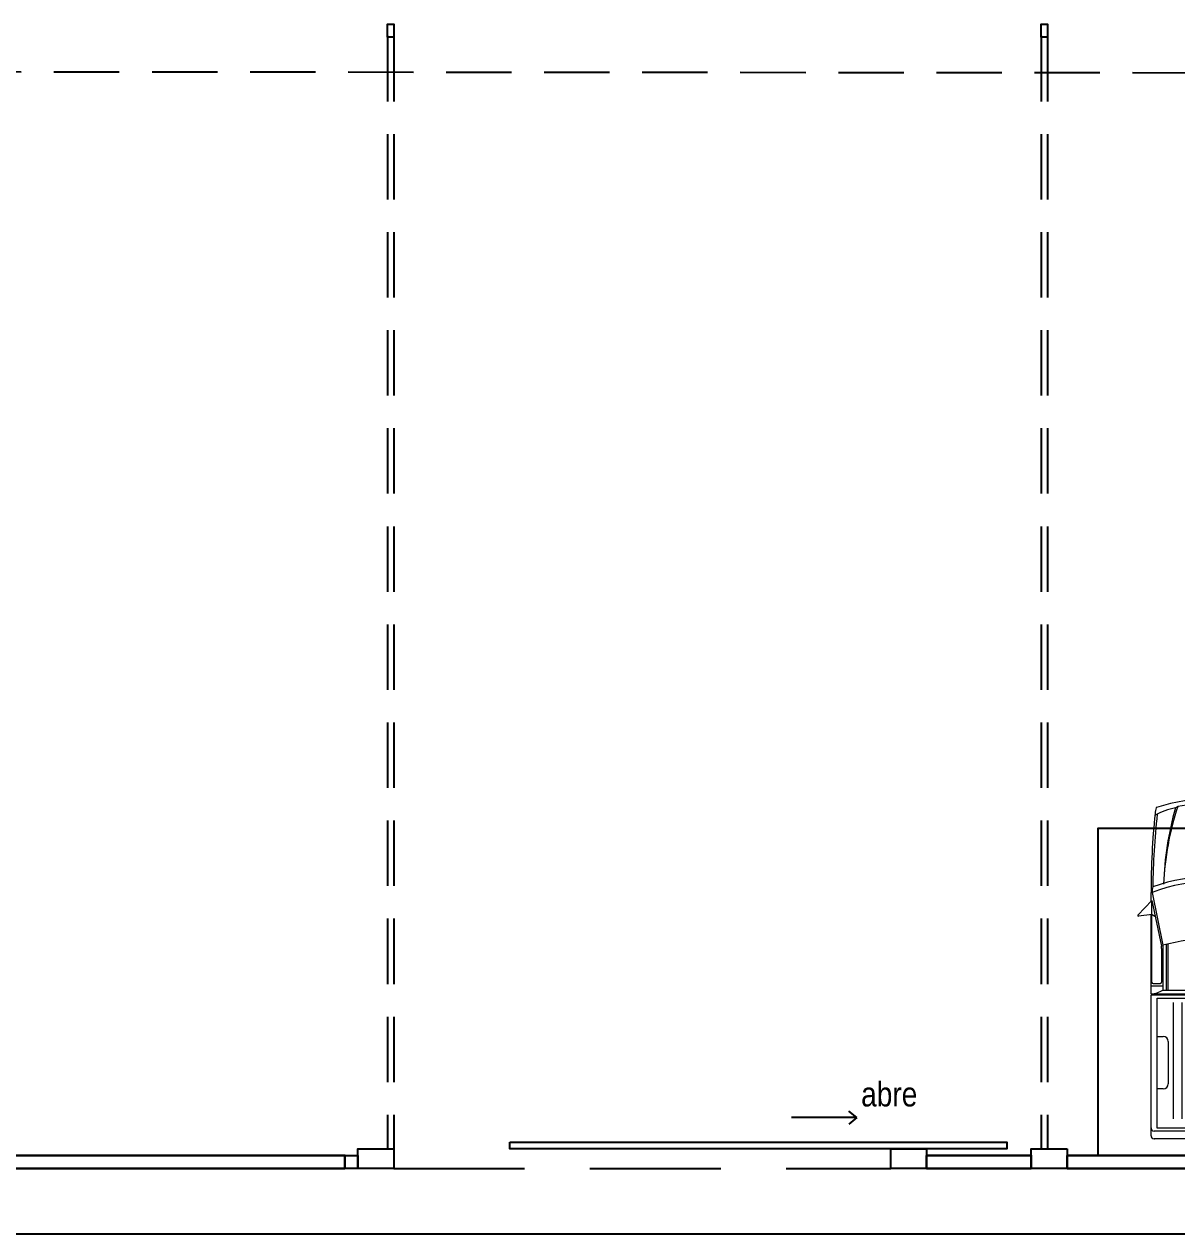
# Model space of a CAD drawing. Header units: millimetres. Extents: x 0 to 265, y 0 to 186.
# Drawn here: x 85.33 to 102.96, y 139.94 to 158.44 of the extents above; entities that cross this region are included whole.
import ezdxf

# ---------------------------------------------------------------- set-up
doc = ezdxf.new("R2010")
doc.units = ezdxf.units.MM
doc.linetypes.add('JIS_02_2.0', pattern=[3, 2, -1])
for name, color, linetype in [('APOYOS', 40, 'Continuous'), ('ARMADO DE CASTILLOS', 1, 'Continuous'), ('BANQUETA', 241, 'Continuous'), ('HERRERIA', 242, 'Continuous'), ('PROYECCION', 63, 'JIS_02_2.0'), ('PROYECCION ESTRUCTURA', 100, 'Continuous'), ('TEXTO', 7, 'Continuous')]:
    doc.layers.add(name, color=color, linetype=linetype)
doc.layers.add('ARQ_Mobiliario', color=8, linetype='Continuous', lineweight=18)
doc.layers.add('MURO DE CARGA', color=18, linetype='Continuous', lineweight=30)
doc.styles.add('Annotative', font='arial.ttf')

# ---------------------------------------------------------------- blocks, each defined once
blk = doc.blocks.new('A$C4F537FD9')
at = {"layer": 'ARQ_Mobiliario'}
for p, q in [((22.592, 13.354), (22.624, 13.378)), ((23.729, 13.354), (23.697, 13.378)), ((22.232, 12.062), (22.217, 12.062)), ((22.217, 11.924), (22.217, 12.062)), ((22.232, 12.062), (22.398, 11.254)), ((24.088, 12.06), (23.908, 11.254)), ((24.088, 12.06), (24.104, 12.06)), ((24.104, 12.06), (24.104, 11.937)), ((22.017, 11.713), (22.231, 11.939)), ((22.231, 11.939), (22.376, 11.239)), ((22.231, 10.688), (22.231, 11.939)), ((24.09, 11.952), (23.931, 11.25)), ((24.304, 11.726), (24.09, 11.952)), ((24.09, 11.952), (24.09, 10.688)), ((22.233, 11.723), (22.025, 11.697)), ((22.217, 10.894), (22.217, 11.721)), ((22.233, 11.723), (22.276, 11.698)), ((24.089, 11.736), (24.038, 11.707)), ((24.089, 11.736), (24.296, 11.71)), ((24.104, 11.734), (24.104, 10.511)), ((22.379, 11.203), (22.379, 10.688)), ((22.398, 11.254), (22.398, 10.567)), ((22.446, 11.267), (22.446, 10.567)), ((22.474, 11.274), (22.474, 10.567)), ((23.848, 11.27), (23.848, 10.567)), ((23.875, 11.263), (23.875, 10.567)), ((23.908, 11.254), (23.908, 10.567)), ((23.927, 11.211), (23.927, 10.688)), ((22.217, 10.511), (22.217, 10.894)), ((22.217, 10.631), (22.398, 10.631)), ((22.25, 10.669), (22.36, 10.669)), ((22.398, 10.567), (23.908, 10.567)), ((23.011, 10.567), (23.011, 10.602)), ((23.011, 10.602), (23.311, 10.602)), ((23.311, 10.602), (23.311, 10.567)), ((23.908, 10.631), (24.103, 10.631)), ((23.946, 10.669), (24.071, 10.669)), ((22.217, 10.511), (24.104, 10.511)), ((22.217, 8.34), (22.217, 10.496)), ((22.217, 10.496), (24.104, 10.496)), ((22.31, 8.459), (22.31, 10.444)), ((22.31, 10.444), (24.011, 10.444)), ((22.562, 8.598), (22.562, 10.379)), ((22.695, 8.598), (22.695, 10.379)), ((22.828, 8.598), (22.828, 10.379)), ((22.961, 8.598), (22.961, 10.379)), ((23.094, 8.598), (23.094, 10.379)), ((23.227, 8.598), (23.227, 10.379)), ((23.36, 8.598), (23.36, 10.379)), ((23.493, 8.598), (23.493, 10.379)), ((23.626, 8.598), (23.626, 10.379)), ((23.759, 8.598), (23.759, 10.379)), ((24.011, 8.459), (24.011, 10.444)), ((24.104, 10.496), (24.104, 8.34)), ((22.31, 9.859), (22.403, 9.859)), ((24.011, 9.859), (23.918, 9.859)), ((22.479, 9.783), (22.479, 9.134)), ((23.842, 9.783), (23.842, 9.134)), ((24.104, 9.403), (24.104, 9.403)), ((22.403, 9.058), (22.31, 9.058)), ((23.918, 9.058), (24.011, 9.058)), ((24.057, 8.412), (22.265, 8.412)), ((24.011, 8.459), (22.31, 8.459)), ((22.866, 8.292), (22.923, 8.412)), ((23.455, 8.292), (23.398, 8.412)), ((24.057, 8.383), (24.057, 8.383)), ((22.265, 8.292), (22.272, 8.292)), ((24.057, 8.292), (22.265, 8.292))]:
    blk.add_line(p, q, dxfattribs=at)
for centre, radius, start, end in [((22.736, 12.47), 0.896, 99.2662, 120.9227), ((22.764, 13.216), 0.488, 163.336, 173.6378), ((22.306, 13.352), 0.0106, 115.0652, 163.3361), ((23.153, 10.661), 2.832, 72.0748, 107.4899), ((26.891, 11.991), 4.486, 161.9923, 177.4578), ((27.093, 12.051), 4.686, 163.8577, 178.3003), ((23.121, 10.411), 3.008, 89.2386, 99.4949), ((23.201, 10.411), 3.008, 80.5051, 90.7614), ((19.43, 11.991), 4.486, 2.5422, 18.0077), ((23.585, 12.47), 0.896, 59.0773, 80.7338), ((19.229, 12.051), 4.686, 1.6997, 16.1423), ((23.557, 13.216), 0.488, 6.3622, 16.664), ((34.269, 12.052), 12.052, 174.2016, 179.9626), ((33.987, 11.99), 11.745, 173.8054, 179.2489), ((12.335, 11.99), 11.745, 0.7511, 6.1981), ((12.052, 12.052), 12.052, 0.0374, 5.7984), ((23.158, 9.604), 2.627, 69.2598, 110.6385), ((23.158, 9.603), 2.703, 70.0758, 109.7651), ((22.546, 12.061), 0.314, 164.1909, 179.9504), ((23.743, 12.065), 0.346, 359.1488, 13.268), ((22.024, 11.707), 0.0095, 136.4958, 276.8985), ((24.297, 11.72), 0.0095, 263.1015, 43.5042), ((23.155, 8.499), 2.856, 74.7134, 105.3545), ((22.189, 11.203), 0.19, 0, 10.9722), ((24.117, 11.211), 0.19, 168.1281, 180), ((22.189, 10.923), 0.413, 273.9152, 300.4724), ((22.25, 10.688), 0.019, 180, 270), ((22.36, 10.688), 0.019, 270, 0), ((24.117, 10.923), 0.413, 239.5276, 266.0848), ((23.946, 10.688), 0.019, 180, 270), ((24.071, 10.688), 0.019, 270, 0), ((22.403, 9.783), 0.076, 0, 90), ((23.918, 9.783), 0.076, 90, 180), ((22.403, 9.134), 0.076, 270, 0), ((23.918, 9.134), 0.076, 180, 270), ((22.265, 8.46), 0.0475, 180, 270), ((22.265, 8.34), 0.0475, 180, 270), ((24.057, 8.46), 0.0475, 270, 0), ((24.057, 8.34), 0.0475, 270, 0)]:
    blk.add_arc(centre, radius, start, end, dxfattribs=at)

msp = doc.modelspace()

# ---------------------------------------------------------------- linework, layer by layer
msp.add_lwpolyline([(105.252, 141.142), (105.252, 146.142), (101.752, 146.142), (101.752, 141.142)], close=True)
at = {"layer": 'APOYOS'}
for points in [[(90.983, 158.242), (90.883, 158.242), (90.883, 158.442), (90.983, 158.442)], [(100.983, 158.242), (100.883, 158.242), (100.883, 158.442), (100.983, 158.442)], [(90.983, 141.242), (90.983, 140.942), (90.433, 140.942), (90.433, 141.242)], [(99.133, 141.242), (99.133, 140.942), (98.583, 140.942), (98.583, 141.242)], [(101.283, 141.242), (101.283, 140.942), (100.733, 140.942), (100.733, 141.242)]]:
    msp.add_lwpolyline(points, close=True, dxfattribs=at)
at = {"layer": 'ARMADO DE CASTILLOS'}
msp.add_lwpolyline([(90.233, 141.142), (90.433, 141.142), (90.433, 140.942), (90.233, 140.942)], close=True, dxfattribs=at)
at = {"layer": 'BANQUETA'}
msp.add_line((30.169, 139.942), (127.983, 139.942), dxfattribs=at)
at = {"layer": 'HERRERIA'}
for q in [(97.067, 141.719), (97.942, 141.819), (97.942, 141.619)]:
    msp.add_line((98.067, 141.719), q, dxfattribs=at)
msp.add_lwpolyline([(92.758, 141.342), (100.358, 141.342), (100.358, 141.242), (92.758, 141.242)], close=True, dxfattribs=at)
at = {"layer": 'MURO DE CARGA'}
for points in [[(83.383, 141.142), (90.233, 141.142), (90.233, 140.942), (83.383, 140.942)], [(99.133, 141.142), (100.733, 141.142), (100.733, 140.942), (99.133, 140.942)], [(101.283, 141.142), (120.783, 141.142), (120.783, 140.942), (101.283, 140.942)]]:
    msp.add_lwpolyline(points, close=True, dxfattribs=at)
at = {"layer": 'PROYECCION'}
msp.add_line((90.983, 140.942), (98.583, 140.942), dxfattribs=at)
at = {"layer": 'PROYECCION ESTRUCTURA', "linetype": 'JIS_02_2.0', "ltscale": 0.5, "transparency": 33554559}
for p, q in [((90.883, 158.262), (90.883, 141.237)), ((90.983, 158.262), (90.983, 141.237)), ((100.883, 158.262), (100.883, 141.237)), ((100.983, 158.262), (100.983, 141.237)), ((127.283, 157.675), (83.583, 157.712))]:
    msp.add_line(p, q, dxfattribs=at)

# ---------------------------------------------------------------- block references
at = {"layer": 'ARQ_Mobiliario'}
msp.add_blockref('A$C4F537FD9', (80.349, 133.101), dxfattribs=at)

# ---------------------------------------------------------------- texts
at = {"layer": 'TEXTO', "insert": (98.131, 142.265), "char_height": 0.375, "width": 0.18683, "attachment_point": 1, "style": 'Annotative'}
msp.add_mtext('{\\fTechnicLite|b0|i0|c2|p2;abre}', dxfattribs=at)

doc.saveas('drawing.dxf')
